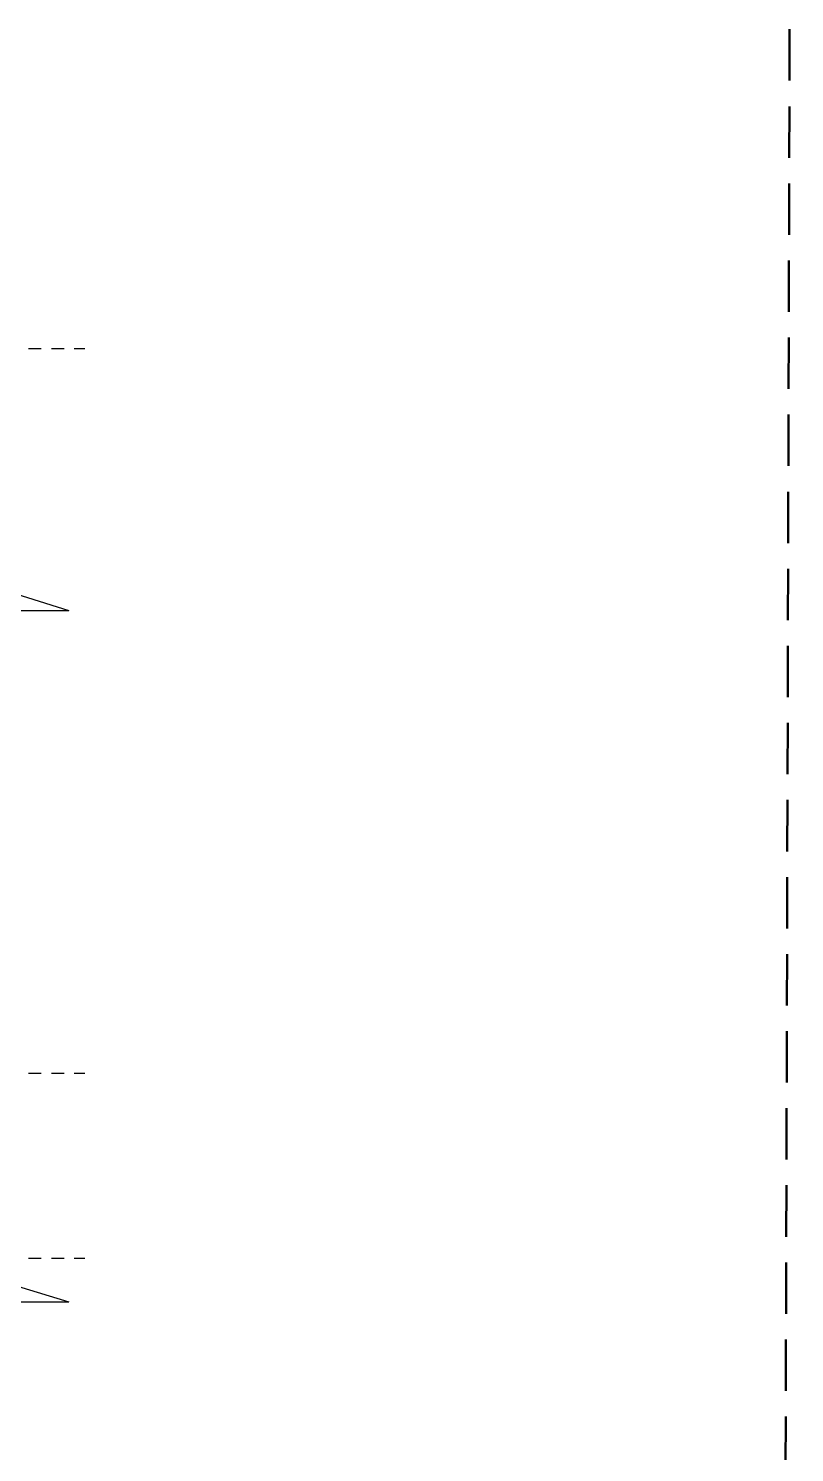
# Model space of a CAD drawing. Header units: millimetres. Extents: x 361 to 21231, y 184 to 1849.
# Drawn here: x 2506.22 to 2513.79, y 453.29 to 467.37 of the extents above; entities that cross this region are included whole.
import ezdxf

# ---------------------------------------------------------------- set-up
doc = ezdxf.new("R2010")
doc.units = ezdxf.units.MM
doc.header["$LTSCALE"] = 0.2
doc.linetypes.add('DASHED', pattern=[19.05, 12.7, -6.35])
doc.linetypes.add('HIDDEN2', pattern=[4.7625, 3.175, -1.5875])
doc.layers.add('draad bestaande te behouden', color=7, linetype='DASHED', lineweight=50, true_color=0xd452ff)
doc.layers.add('ontwerp', color=7, linetype='Continuous')

msp = doc.modelspace()

# ---------------------------------------------------------------- linework, layer by layer
at = {"layer": 'draad bestaande te behouden', "ltscale": 0.2}
msp.add_line((2513.792, 484.891), (2513.619, 422.105), dxfattribs=at)
at = {"layer": 'ontwerp', "color": 1, "linetype": 'HIDDEN2', "ltscale": 0.2}
for p, q in [((2498.726, 464.208), (2506.775, 464.208)), ((2498.726, 457.044), (2506.775, 457.044)), ((2498.726, 455.214), (2506.775, 455.214))]:
    msp.add_line(p, q, dxfattribs=at)
at = {"layer": 'ontwerp', "ltscale": 0.2}
for p, q in [((2505.189, 462.067), (2506.617, 461.618)), ((2503.689, 461.618), (2506.617, 461.618)), ((2505.189, 455.214), (2506.617, 454.784)), ((2503.689, 454.784), (2506.617, 454.784))]:
    msp.add_line(p, q, dxfattribs=at)

doc.saveas('drawing.dxf')
